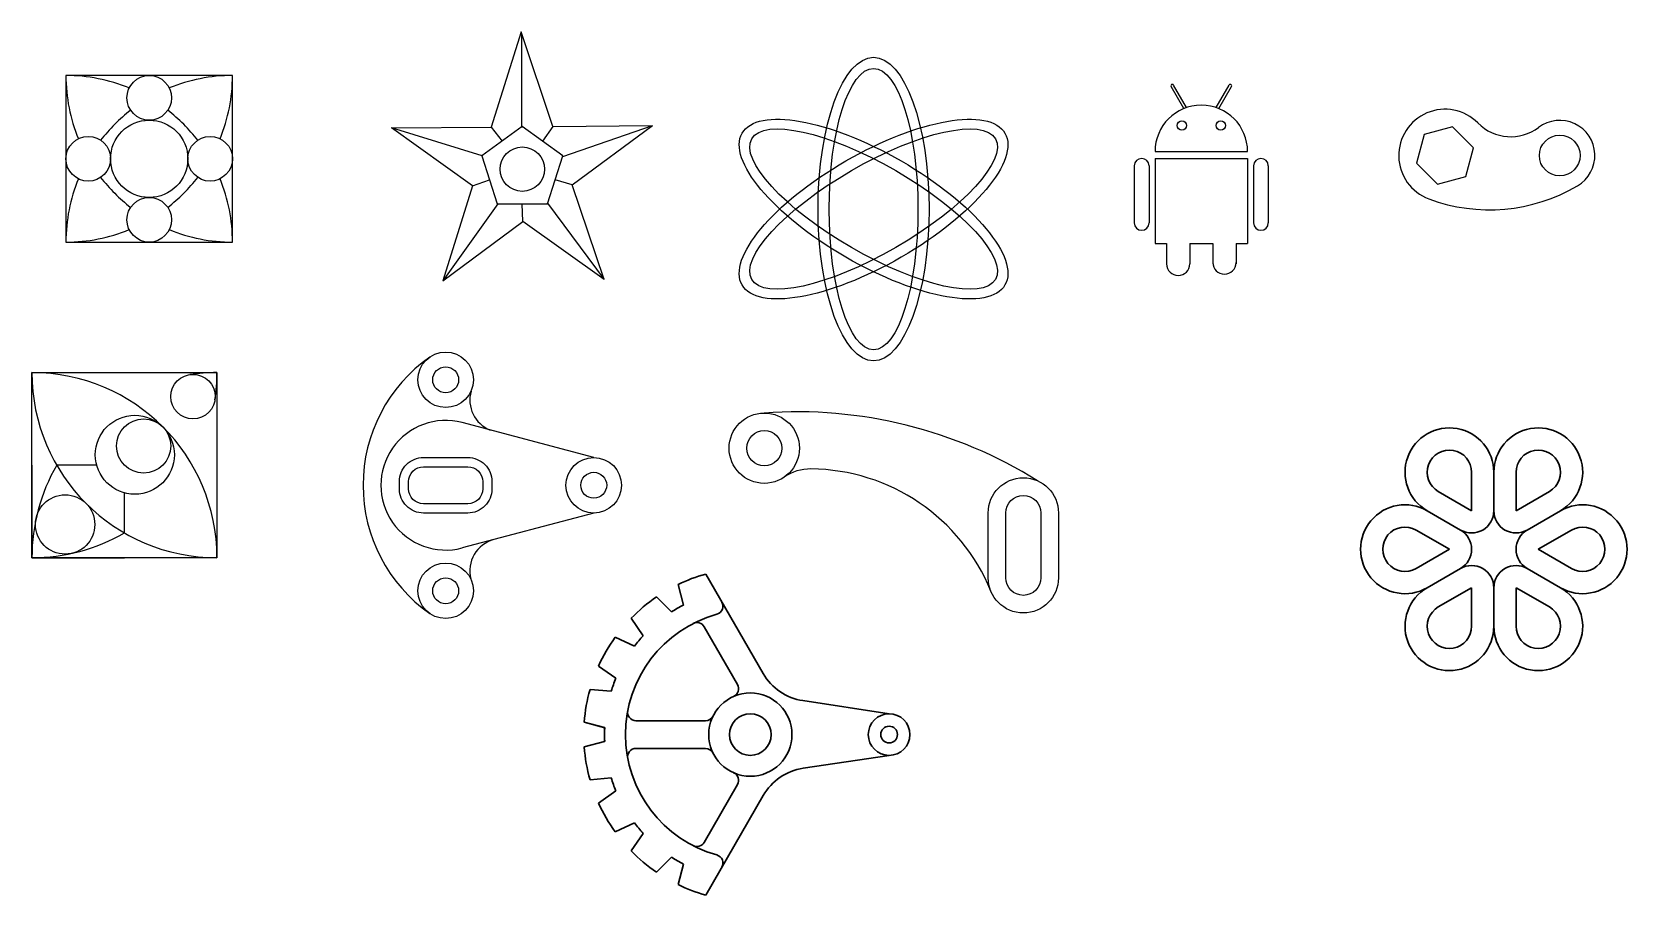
# Model space of a CAD drawing. Header units: metres. Extents: x 48 to 910, y 27 to 493.
import ezdxf

# ---------------------------------------------------------------- set-up
doc = ezdxf.new("R2010")
doc.units = ezdxf.units.M
doc.layers.add('LINEA', color=7, linetype='Continuous', lineweight=30)
doc.layers.add('LINEA PRINCIPAL', color=7, linetype='Continuous')

msp = doc.modelspace()

# ---------------------------------------------------------------- linework, layer by layer
at = {"layer": 'LINEA'}
for p, q in [((825.84, 255.29), (825.84, 234.5)), ((837.84, 255.29), (837.84, 234.5)), ((837.84, 255.29), (837.84, 234.5)), ((849.84, 255.29), (849.84, 234.5)), ((807.84, 244.9), (825.84, 234.5)), ((849.84, 234.5), (867.84, 244.9)), ((819.84, 224.11), (801.84, 234.5)), ((819.84, 224.11), (801.84, 234.5)), ((855.84, 224.11), (873.84, 234.5)), ((855.84, 224.11), (873.84, 234.5)), ((795.84, 224.11), (813.84, 213.72)), ((861.84, 213.72), (879.84, 224.11)), ((813.84, 213.72), (795.84, 203.33)), ((879.84, 203.33), (861.84, 213.72)), ((443.03, 146.59), (412.01, 200.31)), ((819.84, 203.33), (801.84, 192.94)), ((801.84, 192.94), (819.84, 203.33)), ((855.84, 203.33), (873.84, 192.94)), ((873.84, 192.94), (855.84, 203.33)), ((807.84, 182.54), (825.84, 192.94)), ((825.84, 192.94), (825.84, 172.15)), ((837.84, 192.94), (837.84, 172.15)), ((837.84, 192.94), (837.84, 172.15)), ((849.84, 172.15), (849.84, 192.94)), ((849.84, 192.94), (867.84, 182.54)), ((429.17, 140.59), (411.13, 171.85)), ((411.91, 121.1), (374.25, 121.1)), ((374.25, 106.1), (411.91, 106.1)), ((429.17, 86.61), (411.13, 55.35)), ((443.09, 80.71), (412.01, 26.88))]:
    msp.add_line(p, q, dxfattribs=at)
at = {"layer": 'LINEA', "lineweight": 30}
for p, q in [((399.99, 183.58), (397.02, 194.67)), ((393.54, 179.86), (385.42, 187.97)), ((378.23, 167.01), (371.65, 176.42)), ((373.44, 161.31), (363.04, 166.16)), ((363.45, 144), (354.05, 150.59)), ((360.9, 137), (349.47, 138)), ((464.5, 131.93), (511.1, 124.85)), ((357.35, 117.35), (346.34, 120.29)), ((357.43, 117.32), (346.34, 120.29)), ((357.35, 109.85), (357.35, 117.35)), ((357.43, 109.87), (346.34, 106.9)), ((357.35, 109.85), (346.34, 106.9)), ((511.1, 102.35), (464.62, 95.38)), ((360.9, 90.2), (349.47, 89.19)), ((363.45, 83.19), (354.05, 76.61)), ((373.44, 65.89), (363.04, 61.04)), ((378.23, 60.18), (371.65, 50.78)), ((393.54, 47.34), (385.42, 39.22)), ((399.99, 43.61), (397.02, 32.52))]:
    msp.add_line(p, q, dxfattribs=at)
for centre, radius in [((436.1, 113.6), 22.5), ((436.1, 113.6), 11.25), ((511.1, 113.6), 11.25), ((511.1, 113.6), 4.5)]:
    msp.add_circle(centre, radius, dxfattribs=at)
at = {"layer": 'LINEA'}
for centre, radius, start, end in [((813.84, 255.29), 24, 0, 240), ((861.84, 255.29), 24, 300, 180), ((813.84, 255.29), 12, 0, 240), ((861.84, 255.29), 12, 300, 180), ((789.84, 213.72), 24, 60, 300), ((825.84, 234.5), 12, 240, 0), ((849.84, 234.5), 12, 180, 300), ((885.84, 213.72), 24, 240, 120), ((789.84, 213.72), 12, 60, 300), ((813.84, 213.72), 12, 300, 60), ((861.84, 213.72), 12, 120, 240), ((885.84, 213.72), 12, 240, 120), ((825.84, 192.94), 12, 0, 120), ((849.84, 192.94), 12, 60, 180), ((813.84, 172.15), 24, 120, 0), ((861.84, 172.15), 24, 180, 60), ((813.84, 172.15), 12, 120, 0), ((861.84, 172.15), 12, 180, 60), ((469.01, 161.59), 30, 210, 261.35794), ((469.07, 65.71), 30, 98.53077, 150)]:
    msp.add_arc(centre, radius, start, end, dxfattribs=at)
at = {"layer": 'LINEA', "lineweight": 30}
for centre, radius, start, end in [((436.1, 113.6), 90, 105.52249, 115.73226), ((436.1, 113.6), 90, 124.26774, 135.73226), ((436.1, 113.6), 78.75, 117.28781, 122.71219), ((416.83, 182.97), 4.5, 285.52249, 30), ((436.1, 113.6), 67.5, 105.52249, 254.47751), ((407.23, 169.6), 4.5, 30, 117.2706), ((436.1, 113.6), 90, 144.26774, 155.73226), ((436.1, 113.6), 78.75, 137.28781, 142.71219), ((436.1, 113.6), 90, 164.26774, 175.73226), ((436.1, 113.6), 78.75, 157.28781, 162.71219), ((425.28, 138.34), 4.5, 293.62063, 30), ((374.25, 125.6), 4.5, 169.01942, 270), ((411.91, 125.6), 4.5, 270, 333.6122), ((436.1, 113.6), 78.75, 177.28781, 182.71219), ((436.1, 113.6), 90, 184.26774, 195.73226), ((374.25, 101.6), 4.5, 90, 190.98058), ((411.91, 101.6), 4.5, 26.3878, 90), ((436.1, 113.6), 78.75, 197.28781, 202.71219), ((425.28, 88.86), 4.5, 330, 66.37937), ((436.1, 113.6), 90, 204.26774, 215.73226), ((436.1, 113.6), 78.75, 217.28781, 222.71219), ((407.23, 57.6), 4.5, 242.7294, 330), ((436.1, 113.6), 90, 224.26774, 235.73226), ((436.1, 113.6), 78.75, 237.28781, 242.71219), ((416.83, 44.22), 4.5, 330, 74.47751), ((436.1, 113.6), 90, 244.26774, 254.47751)]:
    msp.add_arc(centre, radius, start, end, dxfattribs=at)
at = {"layer": 'LINEA PRINCIPAL'}
for p, q in [((312.21, 493.21), (296.04, 441.81)), ((329.34, 442.12), (312.21, 493.21)), ((312.69, 441.97), (312.69, 491.79)), ((670.36, 451.79), (663.48, 463.7)), ((671.78, 452.32), (664.78, 464.45)), ((687.78, 452.32), (694.78, 464.45)), ((689.21, 451.79), (696.08, 463.7)), ((242.16, 441.31), (296.04, 441.81)), ((286.04, 410.05), (242.16, 441.31)), ((291.17, 426.33), (242.16, 441.31)), ((296.04, 441.81), (301.93, 434.15)), ((312.69, 441.97), (313.11, 441.97)), ((329.34, 442.12), (323.87, 434.15)), ((329.34, 442.12), (383.21, 442.62)), ((334.76, 425.94), (383.21, 442.62)), ((339.92, 410.55), (383.21, 442.62)), ((291.17, 426.33), (291.04, 425.93)), ((334.76, 425.94), (334.63, 426.34)), ((654.78, 428.64), (704.78, 428.64)), ((654.78, 424.84), (704.78, 424.84)), ((654.78, 424.84), (654.78, 378.84)), ((704.78, 424.84), (704.78, 378.84)), ((643.58, 420.84), (643.58, 390.04)), ((651.58, 420.84), (651.58, 390.04)), ((707.98, 420.84), (707.98, 390.04)), ((715.98, 420.84), (715.98, 390.04)), ((286.04, 410.05), (269.87, 358.65)), ((286.04, 410.05), (295.15, 413.29)), ((339.92, 410.55), (330.65, 413.29)), ((357.04, 359.46), (339.92, 410.55)), ((299.6, 400.39), (269.87, 358.65)), ((299.6, 400.39), (299.26, 400.63)), ((313.16, 390.73), (312.9, 400.39)), ((326.2, 400.39), (326.54, 400.64)), ((326.54, 400.64), (357.04, 359.46)), ((269.87, 358.65), (313.16, 390.73)), ((357.04, 359.46), (313.16, 390.73)), ((654.78, 378.84), (661.03, 378.84)), ((661.03, 378.84), (661.03, 367.84)), ((673.53, 378.84), (673.53, 367.84)), ((673.53, 378.84), (686.03, 378.84)), ((686.03, 378.84), (686.03, 367.84)), ((698.53, 378.84), (698.53, 367.84)), ((698.53, 378.84), (704.78, 378.84)), ((351.48, 263.28), (280.45, 282.11)), ((351.48, 233.28), (280.45, 214.44))]:
    msp.add_line(p, q, dxfattribs=at)
for points in [[(312.21, 493.21), (312.21, 493.21)], [(66.29, 379.65), (156.29, 379.65), (156.29, 469.65), (66.29, 469.65)], [(242.16, 441.31), (242.16, 441.31)], [(326.46, 400.39), (334.84, 426.18), (312.9, 442.12), (290.96, 426.18), (299.34, 400.39)], [(800.13, 437.73), (795.99, 422.28), (807.31, 410.96), (822.76, 415.11), (826.9, 430.56), (815.59, 441.87)], [(47.91, 309.14), (147.91, 309.14), (147.91, 209.14), (47.91, 209.14)]]:
    msp.add_lwpolyline(points, close=True, dxfattribs=at)
for points in [[(47.91, 259.14), (47.91, 209.14), (97.91, 209.14)], [(82.91, 259.14), (61.31, 259.14)], [(97.91, 222.54), (97.91, 244.14)]]:
    msp.add_lwpolyline(points, dxfattribs=at)
for points in [[(259.48, 263.28), (283.48, 263.28, -0.414214), (296.48, 250.28), (296.48, 246.28, -0.414214), (283.48, 233.28), (259.48, 233.28, -0.414214), (246.48, 246.28), (246.48, 250.28, -0.414214)], [(259.48, 258.28), (283.48, 258.28, -0.414214), (291.48, 250.28), (291.48, 246.28, -0.414214), (283.48, 238.28), (259.48, 238.28, -0.414214), (251.48, 246.28), (251.48, 250.28, -0.414214)], [(602.62, 233.32), (602.62, 198.32, -1), (564.62, 198.32), (564.62, 233.32, -1)], [(593.12, 233.32), (593.12, 198.32, -1), (574.12, 198.32), (574.12, 233.32, -1)]]:
    msp.add_lwpolyline(points, format="xyb", close=True, dxfattribs=at)
for centre, radius in [((111.29, 457.59), 12.06), ((111.29, 424.65), 20.88), ((669.28, 442.64), 2.5), ((690.28, 442.64), 2.5), ((78.34, 424.65), 12.06), ((144.23, 424.65), 12.06), ((312.9, 419.05), 12), ((873.45, 426.42), 11), ((111.29, 391.7), 12.06), ((271.48, 305.28), 15), ((271.48, 305.28), 7), ((134.95, 296.18), 12), ((103.52, 264.75), 21.36), ((443.62, 268.32), 19), ((108.27, 269.5), 14.64), ((443.62, 268.32), 9.5), ((351.48, 248.28), 15), ((351.48, 248.28), 7), ((65.87, 227.11), 16.02), ((271.48, 191.28), 15), ((271.48, 191.28), 7)]:
    msp.add_circle(centre, radius, dxfattribs=at)
for centre, radius, start, end in [((156.29, 469.65), 90, 180, 202.31807), ((66.29, 379.65), 90, 67.68193, 90), ((156.29, 379.65), 90, 90, 112.31807), ((66.29, 469.65), 90, 337.68193, 0), ((664.13, 464.07), 0.75, 30, 210), ((695.43, 464.07), 0.75, 330, 150), ((156.29, 379.65), 90, 127.68193, 142.31807), ((66.29, 379.65), 90, 37.68193, 52.31807), ((679.78, 428.64), 25, 0, 180), ((811.45, 426.42), 25, 44.68629, 249.61702), ((846.99, 461.58), 25, 224.68629, 306.95396), ((873.45, 426.42), 19, 300.41347, 126.95396), ((647.58, 420.84), 4, 0, 180), ((711.98, 420.84), 4, 0, 180), ((156.29, 379.65), 90, 157.68193, 180), ((156.29, 469.65), 90, 217.68193, 232.31807), ((66.29, 469.65), 90, 307.68193, 322.31807), ((66.29, 379.65), 90, 0, 22.31807), ((835.48, 491.1), 94, 249.61702, 300.41347), ((647.58, 390.04), 4, 180, 0), ((711.98, 390.04), 4, 180, 0), ((66.29, 469.65), 90, 270, 292.31807), ((156.29, 469.65), 90, 247.68193, 270), ((667.28, 367.84), 6.25, 180, 0), ((692.28, 368.59), 6.25, 180, 0), ((311.48, 248.28), 84.63, 125.05943, 234.94057), ((47.91, 209.14), 100, 0, 90), ((147.91, 309.14), 100, 180, 270), ((147.91, 209.14), 100, 90, 98.46857), ((47.91, 309.14), 100, 351.53143, 0), ((302.08, 294.39), 17.55, 164.05958, 247.99551), ((461.29, 42.53), 245.43, 58.02158, 94.12851), ((271.48, 248.28), 35, 75.15168, 284.84832), ((147.91, 209.14), 100, 150, 180), ((468.62, 232.11), 25, 89.47348, 124.62354), ((467.88, 151.12), 106, 22.18724, 89.47348), ((47.91, 309.14), 100, 270, 300), ((302.08, 202.02), 17.55, 104.84832, 194.72138)]:
    msp.add_arc(centre, radius, start, end, dxfattribs=at)
for major_axis, ratio in [((0, 82), 0.365854), ((0, -82), 0.365854), ((0, 76), 0.315789), ((0, -76), 0.315789), ((71.01, 41), 0.365854), ((-71.01, 41), 0.365854), ((-71.01, -41), 0.365854), ((71.01, -41), 0.365854), ((65.82, 38), 0.315789), ((-65.82, 38), 0.315789), ((-65.82, -38), 0.315789), ((65.82, -38), 0.315789)]:
    msp.add_ellipse((502.68, 397.49), major_axis=major_axis, ratio=ratio, dxfattribs=at)

doc.saveas('drawing.dxf')
